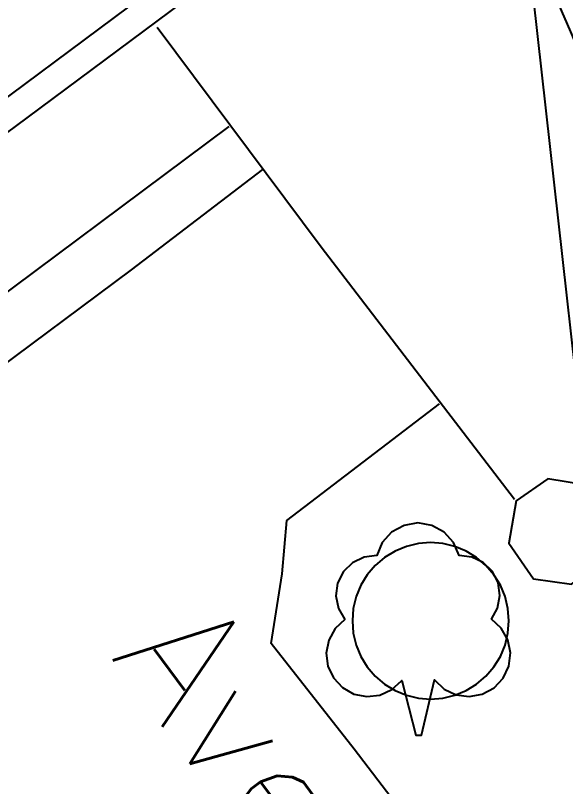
# Model space of a CAD drawing. Extents: x 427500 to 429848, y 434500 to 436505.
# Drawn here: x 428981.86 to 428989.63, y 435410.01 to 435420.91 of the extents above; entities that cross this region are included whole.
import ezdxf

# ---------------------------------------------------------------- set-up
doc = ezdxf.new("R2010")
doc.units = 0
doc.layers.add('LPTIP_Ex_Base', color=8, linetype='Continuous')
doc.layers.add('PROPOSED', color=1, linetype='Continuous')
doc.styles.add('MtXpl_Romans', font='romans__.ttf')

msp = doc.modelspace()

# ---------------------------------------------------------------- linework, layer by layer
at = {"layer": 'LPTIP_Ex_Base', "color": 251, "true_color": 0x636466, "flags": 128}
for points in [[(428984.763, 435428.044), (428987.57, 435424.488), (428987.591, 435424.461), (428987.764, 435424.221), (428988.014, 435423.877), (428988.297, 435423.482), (428988.57, 435423.086), (428988.79, 435422.741), (428988.945, 435422.459), (428989.062, 435422.207), (428989.161, 435421.965), (428989.26, 435421.712), (428989.379, 435421.428), (428989.531, 435421.079), (428989.704, 435420.679), (428989.876, 435420.278), (428990.027, 435419.928), (428990.133, 435419.678), (428991.968, 435414.27), (428996.507, 435408.395), (429002.397, 435400.709)], [(428986.7, 435422.969), (428986.229, 435422.597), (428982.023, 435419.465), (428978.462, 435416.824), (428978.224, 435417.146), (428981.785, 435419.786), (428985.99, 435422.917), (428986.304, 435423.123)], [(428988.915, 435414.069), (428986.182, 435417.635), (428983.865, 435420.742)], [(428984.878, 435419.341), (428980.919, 435416.39), (428977.251, 435413.658)], [(428980.395, 435409.552), (428981.029, 435413.645), (428981.371, 435415.733), (428983.503, 435417.315), (428985.356, 435418.731)], [(428989.465, 435406.848), (428986.649, 435410.537), (428985.474, 435412.034), (428985.628, 435413.019), (428985.696, 435413.769), (428987.852, 435415.422)]]:
    msp.add_lwpolyline(points, dxfattribs=at)
for points in [[(428990.281, 435413.826), (428989.929, 435414.269), (428989.386, 435414.361), (428988.936, 435414.05), (428988.831, 435413.449), (428989.182, 435412.947), (428989.72, 435412.873), (428990.247, 435413.275)], [(428987.555, 435413.446), (428987.386, 435413.405), (428987.226, 435413.339), (428987.078, 435413.248), (428986.946, 435413.135), (428986.833, 435413.003), (428986.742, 435412.855), (428986.676, 435412.695), (428986.635, 435412.526), (428986.622, 435412.353), (428986.635, 435412.18), (428986.676, 435412.011), (428986.742, 435411.851), (428986.833, 435411.703), (428986.946, 435411.571), (428987.078, 435411.458), (428987.226, 435411.367), (428987.386, 435411.301), (428987.555, 435411.26), (428987.728, 435411.247), (428987.901, 435411.26), (428988.07, 435411.301), (428988.23, 435411.367), (428988.378, 435411.458), (428988.51, 435411.571), (428988.623, 435411.703), (428988.714, 435411.851), (428988.78, 435412.011), (428988.821, 435412.18), (428988.834, 435412.353), (428988.821, 435412.526), (428988.78, 435412.695), (428988.714, 435412.855), (428988.623, 435413.003), (428988.51, 435413.135), (428988.378, 435413.248), (428988.23, 435413.339), (428988.07, 435413.405), (428987.901, 435413.446), (428987.728, 435413.46)]]:
    msp.add_lwpolyline(points, close=True, dxfattribs=at)
at = {"layer": 'LPTIP_Ex_Base', "color": 251, "true_color": 0x636466}
msp.add_lwpolyline([(428986.514, 435412.372), (428986.378, 435412.244), (428986.289, 435412.081), (428986.254, 435411.898), (428986.276, 435411.714), (428986.355, 435411.545), (428986.482, 435411.409), (428986.644, 435411.318), (428986.827, 435411.282), (428987.012, 435411.303), (428987.181, 435411.381), (428987.318, 435411.507), (428987.319, 435411.51), (428987.52, 435410.736), (428987.6, 435410.736), (428987.781, 435411.519), (428987.781, 435411.519), (428987.917, 435411.388), (428988.087, 435411.306), (428988.273, 435411.282), (428988.458, 435411.316), (428988.624, 435411.406), (428988.752, 435411.544), (428988.832, 435411.714), (428988.855, 435411.901), (428988.818, 435412.086), (428988.726, 435412.25), (428988.587, 435412.377), (428988.675, 435412.534), (428988.707, 435412.711), (428988.682, 435412.89), (428988.6, 435413.05), (428988.471, 435413.176), (428988.308, 435413.254), (428988.129, 435413.275), (428988.129, 435413.275), (428988.052, 435413.459), (428987.919, 435413.606), (428987.744, 435413.702), (428987.548, 435413.736), (428987.352, 435413.702), (428987.177, 435413.606), (428987.044, 435413.459), (428986.967, 435413.275), (428986.787, 435413.253), (428986.624, 435413.175), (428986.495, 435413.048), (428986.413, 435412.886), (428986.389, 435412.706), (428986.424, 435412.529), (428986.514, 435412.372)], dxfattribs=at)
at = {"layer": 'PROPOSED', "flags": 128}
msp.add_lwpolyline([(429026.137, 435369.501), (429028.43, 435366.609), (429023.89, 435368.153, -0.147937), (429015.417, 435374.224), (428993.921, 435402.189, -0.136811), (428990.304, 435411.156), (428989.066, 435422.216, 0.112061), (428988.262, 435424.527), (428986.021, 435427.48), (428978.871, 435436.589), (428975.453, 435440.637), (428966.408, 435451.603), (428965.798, 435452.398), (428967.315, 435453.648), (428967.951, 435452.876), (428976.988, 435441.918), (428980.423, 435437.852), (428987.604, 435428.702), (428989.906, 435425.67, -0.115379), (428991.053, 435422.439), (428992.292, 435411.379, 0.136811), (428995.507, 435403.408), (429017.003, 435375.443, 0.147937), (429024.535, 435370.047)], format="xyb", close=True, dxfattribs=at)

# ---------------------------------------------------------------- texts
at = {"layer": 'LPTIP_Ex_Base', "color": 251, "true_color": 0x636466, "style": 'MtXpl_Romans'}
msp.add_text('Avenue Walk', height=1.7, rotation=306.7, dxfattribs=at).set_placement((428983.193, 435411.849))

doc.saveas('drawing.dxf')
